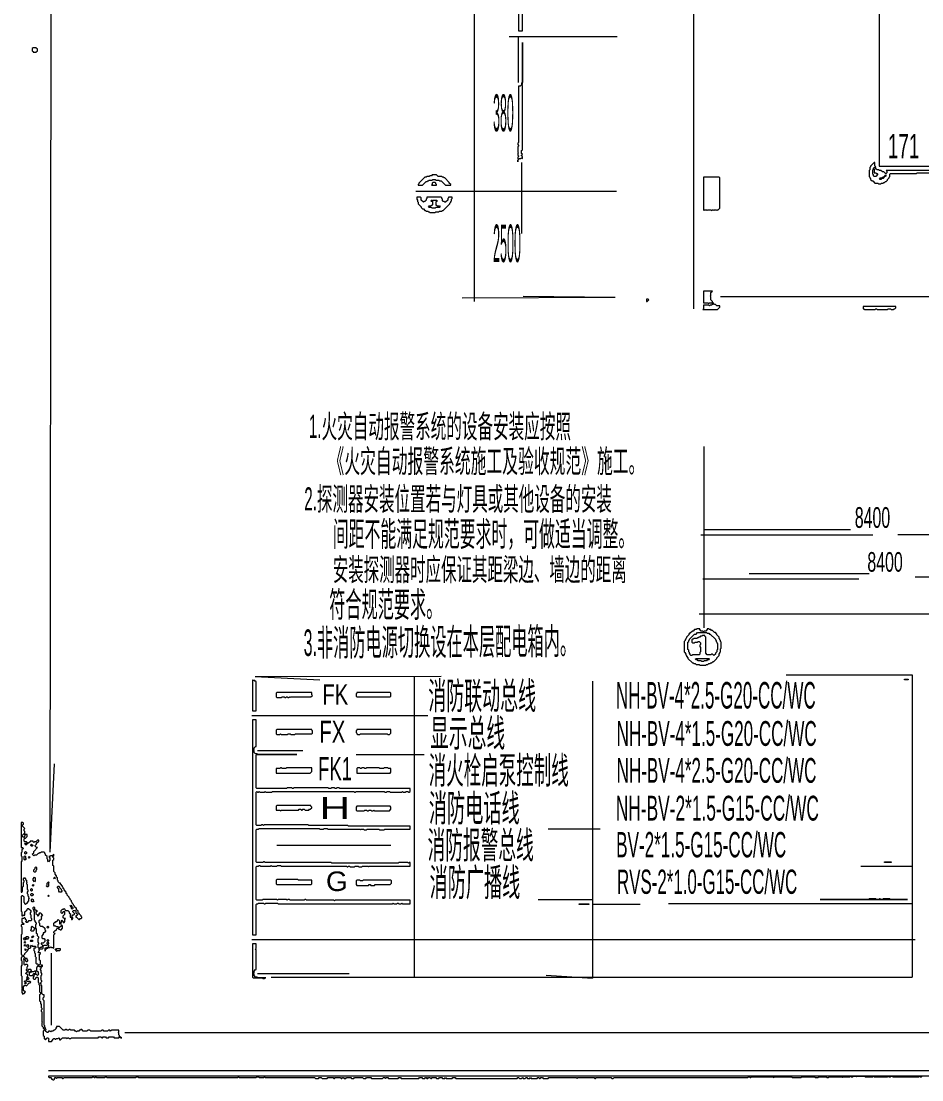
# Model space of a CAD drawing. Header units: millimetres. Extents: x 1 to 419, y 0 to 297.
# Drawn here: x 0.5 to 107.2, y 3 to 128.4 of the extents above; entities that cross this region are included whole.
import ezdxf

# ---------------------------------------------------------------- set-up
doc = ezdxf.new("R2010")
doc.units = ezdxf.units.MM
for name, color, linetype, lineweight in [('OCR_TEXT', 6, 'CONTINUOUS', 0), ('TRACE_CURVE', 6, 'CONTINUOUS', 0), ('TRACE_STRAIGHT', 5, 'CONTINUOUS', 0), ('TRACE_TEXT_SYMBOL', 6, 'CONTINUOUS', 0)]:
    doc.layers.add(name, color=color, linetype=linetype, lineweight=lineweight)
doc.styles.add('wqy-unicode', font='wqy-unicode')

msp = doc.modelspace()

# ---------------------------------------------------------------- linework, layer by layer
at = {"layer": 'TRACE_CURVE', "color": 6}
for points in [[(59.46, 144.15), (59.46, 127.25), (59.9, 127.25), (59.9, 139.59), (59.99, 139.68), (59.9, 139.77), (59.9, 144.15)], [(59.9, 125.84), (59.9, 121.12), (59.81, 121.03), (59.81, 120.85), (59.64, 120.68), (59.46, 120.68), (59.46, 114.02), (59.38, 113.93), (59.38, 113.76), (59.46, 113.67), (59.46, 113.58), (59.38, 113.5), (59.38, 112.88), (59.46, 112.8), (59.38, 112.71), (59.38, 112.53), (59.46, 112.45), (59.46, 112.36), (59.38, 112.27), (59.38, 112.1), (59.46, 112.01), (59.38, 111.92), (59.38, 111.74), (59.38, 111.92), (59.55, 112.1), (59.73, 112.1), (59.81, 112.18), (59.9, 112.1), (59.9, 112.36), (59.81, 112.45), (59.81, 112.53), (59.9, 112.62), (59.81, 112.71), (59.81, 113.06), (59.9, 113.15), (59.9, 120.76), (59.81, 120.85), (59.9, 120.94)], [(0.88, 32.14), (0.96, 32.05), (0.96, 31.88), (0.79, 31.7), (0.61, 31.88)], [(0.96, 30.91), (1.05, 31), (1.14, 31), (1.23, 30.91), (1.14, 30.83), (1.05, 30.83)], [(1.66, 30.83), (1.75, 30.91), (1.93, 30.74), (1.84, 30.65), (1.75, 30.65), (1.66, 30.74)], [(0.88, 29.42), (0.96, 29.51), (1.05, 29.42), (1.05, 29.25), (1.14, 29.16), (0.96, 28.99), (0.88, 29.07)], [(0.96, 29.95), (1.05, 30.04), (1.14, 29.95), (1.14, 29.78), (1.05, 29.69), (0.96, 29.78)], [(1.4, 29.34), (1.49, 29.42), (1.58, 29.34), (1.49, 29.25)], [(2.19, 28.11), (2.28, 28.2), (2.36, 28.11), (2.36, 27.85), (2.28, 27.76), (2.28, 27.67), (2.19, 27.59), (2.1, 27.59), (2.01, 27.67), (2.01, 27.85), (2.19, 28.02)], [(2.1, 26.97), (2.19, 26.89), (2.19, 26.54), (2.1, 26.45), (1.93, 26.62), (1.93, 26.8)], [(3.59, 26.27), (3.68, 26.36), (3.77, 26.27), (3.77, 25.92), (3.68, 25.83), (3.59, 25.83), (3.5, 25.92), (3.59, 26.01)], [(3.68, 26.36), (3.77, 26.45), (3.85, 26.36), (3.77, 26.27)], [(4.38, 26.89), (4.47, 26.97), (4.55, 26.89), (4.47, 26.8)], [(1.66, 25.57), (1.75, 25.66), (1.84, 25.57), (1.84, 25.4), (1.75, 25.31), (1.66, 25.4)], [(1.84, 26.01), (1.93, 26.1), (2.01, 26.01), (1.93, 25.92)], [(4.82, 25.83), (4.9, 25.92), (4.99, 25.92), (5.08, 25.83), (5.08, 25.75), (5.25, 25.57), (5.25, 25.48), (5.34, 25.4), (5.34, 25.31), (5.25, 25.22), (5.08, 25.22), (4.99, 25.31), (4.99, 25.57), (4.82, 25.75)], [(1.66, 24.96), (1.75, 25.05), (1.84, 25.05), (1.93, 24.96), (1.93, 24.87), (1.84, 24.78), (1.75, 24.78), (1.66, 24.87)], [(1.75, 24.35), (1.84, 24.43), (1.93, 24.35), (1.93, 24.26), (2.01, 24.17), (1.93, 24.08), (1.84, 24.08), (1.75, 24.17)], [(3.68, 24.78), (3.77, 24.87), (3.85, 24.78), (3.77, 24.7)], [(1.93, 23.38), (2.01, 23.47), (2.1, 23.38), (2.1, 23.21), (2.01, 23.12), (1.93, 23.21)], [(6.31, 23.56), (6.39, 23.65), (6.48, 23.56), (6.39, 23.47)], [(6.39, 23.47), (6.48, 23.56), (6.57, 23.47), (6.48, 23.38)], [(6.48, 23.38), (6.57, 23.47), (6.66, 23.38), (6.66, 23.29), (6.57, 23.21), (6.48, 23.29)], [(5.25, 21.81), (5.34, 21.89), (5.43, 21.81), (5.34, 21.72)], [(1.75, 21.11), (1.84, 21.19), (2.1, 20.93), (2.1, 20.84), (2.01, 20.76), (2.01, 20.67), (1.93, 20.58), (1.75, 20.58), (1.66, 20.67), (1.66, 20.76), (1.75, 20.84)], [(3.59, 21.11), (3.68, 21.19), (3.77, 21.11), (3.77, 21.02), (3.68, 20.93), (3.59, 21.02)], [(0.79, 19.7), (0.88, 19.79), (0.96, 19.79), (1.05, 19.7), (1.05, 19.62), (0.96, 19.53)], [(0.88, 19.27), (0.96, 19.35), (1.05, 19.27), (0.96, 19.18)], [(0.88, 18.92), (0.96, 19), (1.05, 18.92), (0.96, 18.83)], [(1.14, 19.97), (1.31, 19.97), (1.4, 19.88), (1.4, 19.79), (1.23, 19.62), (1.14, 19.7), (1.05, 19.7), (0.96, 19.79)], [(1.31, 19), (1.4, 18.92), (1.4, 18.74), (1.31, 18.65), (1.14, 18.83)], [(1.58, 19.44), (1.66, 19.53), (1.84, 19.53), (1.93, 19.44), (1.84, 19.35), (1.66, 19.35)], [(1.75, 19.88), (1.84, 19.97), (1.93, 19.88), (1.84, 19.79)], [(1.84, 19.97), (1.93, 20.05), (2.01, 19.97), (1.93, 19.88)], [(3.59, 19.53), (3.68, 19.62), (3.77, 19.53), (3.77, 19.44), (3.68, 19.35), (3.59, 19.44)], [(3.59, 19.18), (3.68, 19.27), (3.77, 19.18), (3.77, 19.09), (3.68, 19), (3.59, 19.09)], [(0.96, 18.39), (1.05, 18.48), (1.14, 18.39), (1.05, 18.3)], [(0.79, 17.25), (0.88, 17.34), (0.96, 17.25), (0.88, 17.16)], [(1.14, 15.06), (1.23, 15.15), (1.31, 15.06), (1.23, 14.98)], [(1.58, 15.76), (1.66, 15.85), (1.75, 15.76), (1.66, 15.68)], [(1.93, 15.5), (2.01, 15.59), (2.1, 15.59), (2.19, 15.5), (2.01, 15.33), (1.93, 15.41)], [(2.28, 15.85), (2.36, 15.94), (2.54, 15.76), (2.54, 15.59), (2.63, 15.5), (2.45, 15.33), (2.28, 15.5)], [(0.88, 14.62), (0.96, 14.71), (1.05, 14.62), (0.96, 14.54)], [(0.96, 14.45), (1.05, 14.54), (1.14, 14.45), (1.05, 14.36)]]:
    msp.add_lwpolyline(points, close=True, dxfattribs=at)
for points in [[(27.94, 45.63), (27.94, 20.14), (28.37, 20.14), (28.37, 23.73), (28.46, 23.82), (28.55, 23.82), (28.64, 23.91), (29.25, 23.91), (29.34, 23.82), (29.42, 23.82), (29.51, 23.91), (30.91, 23.91), (31, 23.82), (44.49, 23.82), (44.58, 23.91), (44.66, 23.82), (45.01, 23.82), (45.1, 23.91), (45.19, 23.91), (45.28, 23.82), (45.54, 23.82), (45.63, 23.91), (45.71, 23.82), (46.59, 23.82), (46.59, 24.26), (37.74, 24.26), (37.66, 24.17), (37.57, 24.26), (34.33, 24.26), (34.24, 24.35), (34.15, 24.35), (34.07, 24.26), (32.4, 24.26), (32.31, 24.35), (32.14, 24.35), (32.05, 24.26), (31.96, 24.35), (31, 24.35), (30.91, 24.26), (30.83, 24.35), (29.16, 24.35), (29.07, 24.26), (28.46, 24.26), (28.37, 24.35), (28.37, 28.2), (28.46, 28.29), (28.64, 28.29), (28.72, 28.37), (28.81, 28.37), (28.9, 28.29), (30.04, 28.29), (30.13, 28.37), (30.21, 28.29), (30.83, 28.29), (30.91, 28.37), (31.26, 28.37), (31.35, 28.29), (39.06, 28.29), (39.15, 28.2), (39.23, 28.2), (39.32, 28.29), (39.41, 28.29), (39.5, 28.2), (40.02, 28.2)], [(28.81, 37.04), (29.34, 37.04), (29.42, 37.13), (29.51, 37.04), (30.21, 37.04), (30.3, 37.13), (39.93, 37.13), (40.02, 37.04), (40.11, 37.04), (40.2, 37.13), (43.52, 37.13), (43.61, 37.04), (43.79, 37.04), (43.87, 37.13), (44.14, 37.13), (44.23, 37.04), (45.63, 37.04), (45.71, 37.13), (45.8, 37.04), (46.06, 37.04), (46.15, 37.13), (46.33, 37.13), (46.41, 37.04), (46.5, 37.04), (46.59, 37.13), (46.59, 37.48), (38.27, 37.48), (38.18, 37.57), (37.92, 37.57), (37.83, 37.48), (37.74, 37.48), (37.66, 37.57), (37.31, 37.57), (37.22, 37.48), (36.96, 37.48), (36.87, 37.57), (32.84, 37.57), (32.75, 37.48), (32.67, 37.48), (32.58, 37.57), (32.05, 37.57), (31.96, 37.48), (28.46, 37.48), (28.37, 37.57), (28.37, 41.42), (28.46, 41.51), (33.19, 41.51), (28.55, 41.51), (28.46, 41.6), (28.29, 41.6), (28.11, 41.77), (28.11, 41.95), (28.02, 42.04), (28.11, 42.12), (28.11, 42.3), (28.29, 42.47), (28.37, 42.47), (28.37, 45.63), (27.94, 45.63)], [(40.02, 28.2), (40.11, 28.29), (40.46, 28.29), (40.55, 28.2), (40.9, 28.2), (40.98, 28.29), (41.6, 28.29), (41.69, 28.2), (41.77, 28.29), (46.59, 28.29), (46.59, 28.72), (46.5, 28.72), (46.41, 28.64), (46.33, 28.72), (45.28, 28.72), (45.19, 28.64), (37.31, 28.64), (37.22, 28.72), (29.42, 28.72), (29.34, 28.81), (29.25, 28.81), (29.16, 28.72), (28.46, 28.72), (28.37, 28.81), (28.37, 32.58), (28.46, 32.67), (28.64, 32.67), (28.72, 32.75), (35.82, 32.75), (35.91, 32.67), (36.34, 32.67), (36.43, 32.75), (36.78, 32.75), (36.87, 32.67), (40.63, 32.67), (40.72, 32.58), (40.81, 32.67), (41.07, 32.67), (41.16, 32.58), (41.42, 32.58), (41.51, 32.67), (42.91, 32.67), (43, 32.58), (43.52, 32.58), (43.61, 32.67), (46.59, 32.67), (46.59, 33.02), (39.32, 33.02), (39.23, 33.1), (34.59, 33.1), (34.5, 33.19), (29.34, 33.19), (29.25, 33.1), (29.16, 33.19), (28.99, 33.19), (28.9, 33.1), (28.46, 33.1), (28.37, 33.19), (28.37, 37.04), (28.46, 37.13), (28.55, 37.04), (28.64, 37.04), (28.72, 37.13), (28.81, 37.04)], [(0.53, 33.45), (0.53, 30.48), (0.7, 30.48), (0.79, 30.39), (0.61, 30.21), (0.61, 29.95), (0.53, 29.86), (0.53, 29.51), (0.61, 29.42), (0.61, 28.9), (0.53, 28.81), (0.53, 25.22), (0.61, 25.22), (0.7, 25.31), (0.7, 25.83), (0.79, 25.92), (0.79, 26.36), (0.88, 26.45), (0.88, 26.54), (0.79, 26.62), (0.79, 26.8), (0.88, 26.89), (0.96, 26.89), (1.05, 26.8), (1.05, 26.71), (1.14, 26.62), (1.14, 26.45), (1.23, 26.36), (1.14, 26.27), (1.14, 26.18), (1.23, 26.1), (1.23, 25.57), (1.31, 25.48), (1.31, 25.31), (1.23, 25.22), (1.23, 25.05), (1.31, 24.96), (1.31, 24.78), (1.4, 24.7), (1.4, 24.61), (1.49, 24.52), (1.4, 24.43), (1.4, 24.17), (1.23, 24), (1.23, 23.91), (1.05, 23.73), (0.96, 23.82), (0.96, 23.91), (0.88, 24), (0.88, 24.61), (0.7, 24.78), (0.61, 24.78), (0.53, 24.7), (0.53, 22.94), (0.61, 22.86), (0.61, 22.42), (0.7, 22.42), (0.79, 22.51), (0.88, 22.42), (0.96, 22.51), (0.96, 22.86), (1.23, 23.12), (1.23, 23.21), (1.31, 23.29)], [(0.96, 31.18), (0.88, 31.26), (0.88, 31.53), (0.96, 31.61), (1.05, 31.61), (1.23, 31.79), (1.23, 32.05), (0.96, 32.05), (0.88, 32.14), (0.96, 32.23), (0.96, 32.4), (0.88, 32.49), (0.88, 32.67), (0.96, 32.75), (0.7, 33.02), (0.7, 33.19), (0.79, 33.28), (0.79, 33.37), (0.7, 33.45), (0.53, 33.45)], [(4.82, 26.62), (4.82, 26.89), (4.73, 26.97), (4.73, 27.15), (4.55, 27.32), (4.55, 27.5), (4.38, 27.67), (4.38, 28.29), (4.29, 28.37), (4.29, 28.99), (4.38, 29.07), (4.38, 29.25), (4.29, 29.34), (4.29, 29.42), (4.38, 29.51), (4.38, 29.69), (4.2, 29.51), (4.03, 29.51), (3.94, 29.42), (3.85, 29.51), (3.85, 29.34), (3.94, 29.25), (3.94, 28.99), (3.77, 28.81), (3.68, 28.9), (3.68, 29.07), (3.59, 29.16), (3.59, 29.42), (3.42, 29.6), (3.42, 29.69), (3.33, 29.78), (3.33, 29.86), (3.24, 29.95), (2.89, 29.95), (2.8, 29.86), (2.71, 29.86), (2.63, 29.78), (2.54, 29.78), (2.36, 29.6), (2.1, 29.6), (2.01, 29.51), (1.84, 29.69), (2.01, 29.86), (2.01, 30.04), (2.45, 30.48), (2.36, 30.48), (2.19, 30.65), (2.19, 30.74), (2.36, 30.91), (2.36, 31), (2.63, 31.26), (2.63, 31.35), (2.45, 31.35), (2.28, 31.18), (2.1, 31.18), (2.01, 31.09), (1.93, 31.18), (1.93, 31.26), (1.58, 31.26), (1.58, 31.18), (1.4, 31), (1.31, 31), (1.14, 31.18), (0.96, 31.18)], [(6.66, 22.16), (6.57, 22.24), (6.57, 22.42), (6.66, 22.51), (6.74, 22.51), (6.83, 22.59), (6.83, 22.68), (6.66, 22.86), (6.66, 22.94), (6.74, 23.03), (6.92, 23.03), (7.01, 22.94), (7.01, 22.77), (7.18, 22.59), (7.18, 22.51), (7.09, 22.42), (7.01, 22.42), (7.01, 22.24), (7.09, 22.24), (7.36, 21.98), (7.44, 21.98), (7.53, 22.07), (7.62, 22.07), (7.71, 22.16), (7.71, 22.24), (7.62, 22.33), (7.62, 22.42), (7.44, 22.59), (7.44, 22.68), (7.36, 22.68), (7.27, 22.77), (7.27, 22.94), (7.09, 23.12), (7.09, 23.29), (7.01, 23.38), (6.92, 23.38), (6.83, 23.47), (6.83, 23.56), (6.74, 23.65), (6.74, 23.73), (6.57, 23.91), (6.57, 24), (6.48, 24.08), (6.48, 24.17), (6.31, 24.35), (6.31, 24.43), (6.22, 24.52), (6.22, 24.61), (5.96, 24.87), (5.96, 24.96), (5.87, 25.05), (5.87, 25.22), (5.6, 25.48), (5.6, 25.57), (5.52, 25.66), (5.52, 25.75), (5.43, 25.83), (5.43, 25.92), (5.17, 26.18), (5.17, 26.27), (5.08, 26.27), (4.9, 26.45), (4.9, 26.54), (4.82, 26.62)], [(1.31, 23.29), (1.4, 23.29), (1.66, 23.03), (1.66, 22.86), (1.58, 22.77), (1.58, 22.59), (1.66, 22.51), (1.66, 22.16), (1.75, 22.07), (1.75, 21.89), (1.66, 21.81), (1.4, 21.81), (1.23, 21.63), (1.14, 21.63), (1.05, 21.72), (1.14, 21.81), (1.14, 21.89), (1.05, 21.98), (1.05, 22.07), (0.96, 22.16), (0.88, 22.16), (0.79, 22.07), (0.61, 22.07), (0.61, 21.63), (0.7, 21.63), (0.88, 21.46), (0.79, 21.37), (0.61, 21.37), (0.53, 21.28), (0.53, 21.19), (0.61, 21.11), (0.61, 20.23), (0.53, 20.14), (0.53, 17.87), (0.61, 17.78), (0.61, 17.51), (0.53, 17.43), (0.53, 17.16), (0.61, 17.08), (0.61, 16.55), (0.53, 16.46), (0.53, 15.33), (0.61, 15.24), (0.61, 13.84), (0.7, 13.75), (0.61, 13.66), (0.61, 13.31), (0.7, 13.22), (0.7, 13.14), (0.79, 13.22), (0.88, 13.22), (1.05, 13.4), (0.96, 13.49), (0.88, 13.49), (0.79, 13.57), (0.79, 14.01), (0.96, 14.19), (1.05, 14.19), (1.14, 14.1), (1.49, 14.45), (1.58, 14.45), (1.66, 14.54), (1.58, 14.62), (1.23, 14.62)], [(2.01, 23.03), (2.1, 23.12), (2.28, 23.12), (2.45, 22.94), (2.36, 22.86), (2.28, 22.86), (2.28, 22.68), (2.45, 22.51), (2.45, 22.42), (2.54, 22.42), (2.71, 22.59), (2.63, 22.68), (2.71, 22.77), (2.8, 22.77), (2.89, 22.68), (2.89, 22.59), (2.98, 22.59), (3.07, 22.51), (2.89, 22.33), (2.89, 22.24), (2.98, 22.16), (2.89, 22.07), (2.89, 21.98), (2.8, 21.89), (2.71, 21.89), (2.63, 21.81), (2.63, 21.63), (2.71, 21.54), (2.71, 21.28), (2.8, 21.19), (3.07, 21.19), (3.33, 20.93), (3.33, 20.76), (3.42, 20.67), (3.42, 20.58), (3.24, 20.4), (3.15, 20.4), (3.15, 20.23), (2.98, 20.05), (2.98, 19.79), (3.07, 19.7), (3.24, 19.7), (3.33, 19.62), (3.33, 19.35), (3.15, 19.18), (2.89, 19.18), (2.89, 19.09), (3.07, 18.92), (3.07, 18.83), (2.89, 18.65), (2.8, 18.65), (2.71, 18.57), (2.63, 18.57), (2.54, 18.65), (2.54, 19), (2.63, 19.09), (2.63, 19.18), (2.54, 19.27), (2.54, 19.7), (2.63, 19.79), (2.63, 19.88), (2.45, 20.05), (2.45, 20.23), (2.36, 20.32)], [(2.36, 20.32), (2.36, 20.84), (2.28, 20.93), (2.28, 21.37), (2.36, 21.46), (2.36, 21.54), (2.19, 21.72), (2.19, 21.81), (2.1, 21.89), (2.1, 22.86), (2.01, 22.94), (2.01, 23.03)], [(4.9, 20.93), (4.99, 20.84), (5.08, 20.84), (5.17, 20.76), (5.25, 20.76), (5.43, 20.93), (5.43, 21.19), (5.34, 21.28), (5.25, 21.28), (5.25, 21.19), (5.08, 21.02), (4.99, 21.02), (4.9, 21.11), (4.73, 21.11), (4.64, 21.19), (4.47, 21.19), (4.38, 21.28), (4.38, 21.54), (4.47, 21.63), (4.55, 21.63), (4.64, 21.72), (4.73, 21.72), (4.82, 21.81), (4.82, 21.89), (4.9, 21.98), (5.08, 21.81), (5.08, 21.46), (5.17, 21.46), (5.25, 21.54), (5.25, 21.63), (5.43, 21.81), (5.52, 21.72), (5.52, 21.63), (5.6, 21.63), (5.69, 21.72), (5.69, 21.98), (5.78, 22.07), (5.6, 22.07), (5.52, 22.16), (5.52, 22.42), (5.69, 22.59), (5.69, 22.86), (5.52, 22.86), (5.34, 22.68), (5.25, 22.77), (5.25, 23.03), (5.43, 23.21), (5.52, 23.21), (5.6, 23.29), (5.69, 23.21), (5.69, 23.12), (5.78, 23.03), (6.04, 23.03), (6.22, 22.86), (6.22, 22.77), (6.39, 22.59), (6.31, 22.51), (6.31, 22.24), (6.39, 22.24), (6.48, 22.16), (6.48, 21.98), (6.57, 21.98), (6.66, 22.07), (6.66, 22.16)], [(2.89, 15.15), (2.89, 15.33), (2.98, 15.41), (2.98, 15.59), (2.89, 15.68), (2.89, 15.94), (2.8, 16.03), (2.8, 16.11), (2.89, 16.2), (2.89, 16.29), (3.07, 16.46), (3.07, 16.55), (2.89, 16.55), (2.89, 16.46), (2.8, 16.38), (2.71, 16.38), (2.63, 16.46), (2.63, 16.55), (2.8, 16.73), (2.8, 17.08), (2.71, 17.16), (2.71, 17.69), (2.63, 17.78), (2.8, 17.95), (2.8, 18.04), (2.63, 18.04), (2.54, 18.13), (2.71, 18.3), (2.63, 18.39), (2.71, 18.48), (3.07, 18.48), (3.15, 18.57), (3.15, 18.83), (3.24, 18.92), (3.59, 18.92), (3.68, 19), (3.77, 18.92), (3.77, 18.74), (3.68, 18.65), (3.59, 18.65), (3.5, 18.57), (3.33, 18.57), (3.33, 18.22), (3.42, 18.3), (3.42, 18.39), (3.59, 18.57), (3.68, 18.57), (3.77, 18.65), (3.94, 18.65), (4.03, 18.74), (4.12, 18.65), (4.29, 18.65), (4.38, 18.57), (4.38, 20.14), (4.55, 20.32), (4.47, 20.32), (4.38, 20.4), (4.38, 20.49), (4.55, 20.67), (4.64, 20.67), (4.73, 20.76), (4.73, 20.84), (4.82, 20.93), (4.9, 20.93)], [(1.66, 18.83), (1.75, 18.92), (1.84, 18.83), (2.19, 18.83), (2.28, 18.74), (2.28, 18.65), (2.19, 18.57), (2.01, 18.57), (2.01, 18.3), (2.1, 18.22), (2.1, 18.04), (2.19, 17.95), (2.19, 17.6), (2.36, 17.43), (2.28, 17.34), (2.28, 16.81), (2.36, 16.73), (2.45, 16.73), (2.54, 16.64), (2.54, 16.55), (2.45, 16.46), (2.45, 16.38), (2.36, 16.29), (2.36, 15.94), (2.28, 15.85), (2.1, 15.85), (2.01, 15.76), (1.75, 15.76), (1.66, 15.85), (1.75, 15.94), (1.66, 16.03), (1.4, 16.03), (1.23, 15.85), (1.14, 15.94), (1.14, 16.03), (1.23, 16.11), (1.23, 16.38), (1.31, 16.46), (1.31, 16.55), (1.23, 16.64), (1.05, 16.64), (0.96, 16.55), (0.88, 16.64), (0.88, 17.16), (0.96, 17.25), (1.05, 17.16), (1.05, 17.08), (1.14, 16.99), (1.23, 16.99), (1.31, 17.08), (1.31, 17.16), (1.23, 17.25), (1.23, 17.34), (1.05, 17.34), (0.96, 17.43), (0.96, 17.51), (0.88, 17.51), (0.79, 17.6), (0.79, 17.69), (0.96, 17.87), (0.96, 17.95), (1.31, 18.3), (1.31, 18.39), (1.49, 18.57)], [(1.49, 18.57), (1.58, 18.57), (1.66, 18.65), (1.66, 18.83)], [(1.23, 14.62), (1.14, 14.71), (1.14, 14.8), (1.23, 14.89), (1.4, 14.89), (1.49, 14.98), (1.4, 15.06), (1.31, 15.06), (1.23, 15.15), (1.31, 15.24), (1.31, 15.41), (1.23, 15.5), (1.14, 15.5), (1.05, 15.59), (1.23, 15.76), (1.49, 15.76), (1.58, 15.68), (1.49, 15.59), (1.49, 15.41), (1.58, 15.33), (1.84, 15.33), (1.93, 15.41), (2.01, 15.33), (2.01, 15.24), (1.93, 15.15), (1.93, 14.98), (2.01, 14.89), (2.19, 14.89), (2.28, 14.98), (2.28, 15.06), (2.36, 15.15), (2.45, 15.15), (2.54, 15.06), (2.54, 14.54), (2.63, 14.45), (2.63, 14.27), (2.71, 14.19), (2.71, 13.4), (2.8, 13.31), (2.8, 13.14), (2.71, 13.05), (2.71, 12.35), (2.8, 12.26), (2.8, 12), (2.89, 11.91), (2.89, 11.56), (2.98, 11.47), (2.98, 11.3), (2.89, 11.21), (2.89, 11.12), (2.98, 11.03), (2.98, 9.9), (3.07, 9.81), (2.98, 9.72), (2.98, 9.37), (3.15, 9.2), (3.15, 9.11), (3.24, 9.02), (3.24, 8.85), (3.15, 8.76), (3.15, 8.23), (3.24, 8.14), (3.24, 7.88), (3.42, 7.71)], [(8.76, 8.76), (8.67, 8.85), (8.41, 8.85), (8.32, 8.76), (7.88, 8.76), (7.71, 8.93), (7.62, 8.93), (7.53, 8.85), (7.44, 8.85), (7.36, 8.76), (7.18, 8.76), (7.09, 8.67), (7.01, 8.76), (6.92, 8.76), (6.83, 8.85), (6.39, 8.85), (6.31, 8.93), (6.22, 8.93), (6.13, 8.85), (5.96, 8.85), (5.87, 8.93), (5.78, 8.93), (5.69, 8.85), (5.52, 8.85), (5.08, 9.28), (4.73, 9.28), (4.73, 9.2), (4.64, 9.11), (4.64, 9.02), (4.47, 8.85), (4.38, 8.85), (4.29, 8.76), (4.12, 8.76), (4.03, 8.67), (3.94, 8.76), (3.77, 8.76), (3.77, 8.67), (3.68, 8.58), (3.59, 8.58), (3.42, 8.76), (3.42, 8.85), (3.5, 8.93), (3.42, 9.02), (3.42, 9.11), (3.33, 9.2), (3.33, 9.37), (3.24, 9.46), (3.24, 12.35), (3.15, 12.44), (3.15, 12.7), (3.24, 12.79), (3.24, 13.05), (3.15, 13.05), (2.98, 13.22), (2.98, 14.1), (2.89, 14.19), (2.89, 14.36), (2.8, 14.45), (2.98, 14.62), (2.98, 14.71), (2.89, 14.8), (2.89, 14.98), (2.8, 15.06), (2.89, 15.15)], [(3.42, 7.71), (3.5, 7.79), (3.5, 7.88), (3.59, 7.97), (3.68, 7.97), (3.85, 7.79), (3.77, 7.71), (3.77, 7.53), (4.12, 7.53), (4.29, 7.71), (4.29, 7.79), (4.38, 7.88), (4.47, 7.88), (4.55, 7.79), (4.64, 7.79), (4.73, 7.88), (4.9, 7.88), (4.99, 7.97), (5.08, 7.88), (5.08, 7.71), (5.17, 7.71), (5.43, 7.97), (5.87, 7.97), (5.96, 7.88), (6.04, 7.97), (6.13, 7.97), (6.22, 7.88), (6.39, 7.88), (6.48, 7.97), (9.63, 7.97), (9.72, 8.06), (9.98, 8.06), (10.07, 7.97), (10.16, 7.97), (10.25, 8.06), (10.51, 8.06), (10.6, 7.97), (10.86, 7.97), (10.95, 8.06), (11.47, 8.06), (11.56, 7.97), (12.09, 7.97), (12.17, 8.06), (12.26, 8.06), (12.35, 7.97), (12.44, 7.97), (12.35, 7.97), (12.17, 8.14), (12.17, 8.23), (12.09, 8.32), (12.09, 8.49), (12, 8.58), (12.09, 8.67), (12.09, 8.85), (11.21, 8.85), (11.12, 8.76), (11.03, 8.85), (10.86, 8.85), (10.77, 8.76), (10.33, 8.76), (10.25, 8.85), (10.07, 8.85), (9.98, 8.76), (8.76, 8.76)], [(3.77, 3.42), (3.77, 3.33), (3.85, 3.24), (4.03, 3.24), (4.12, 3.15), (4.12, 3.07), (4.2, 3.07), (4.29, 2.98), (4.38, 2.98), (4.47, 3.07), (4.47, 3.15), (4.55, 3.24), (4.64, 3.24), (4.73, 3.15), (4.82, 3.24), (5.34, 3.24), (5.43, 3.15), (5.52, 3.15), (5.6, 3.24), (8.93, 3.24), (9.02, 3.33), (9.11, 3.33), (9.2, 3.24), (9.28, 3.24), (9.37, 3.33), (9.46, 3.24), (10.42, 3.24), (10.51, 3.33), (10.6, 3.33), (10.68, 3.24), (14.1, 3.24), (14.19, 3.33), (14.36, 3.33), (14.45, 3.24), (26.18, 3.24), (26.27, 3.33), (26.36, 3.24), (28.37, 3.24), (28.46, 3.33), (28.64, 3.33), (28.72, 3.24), (29.25, 3.24), (29.34, 3.33), (29.42, 3.24), (35.29, 3.24), (35.38, 3.15), (35.73, 3.15), (35.82, 3.24), (36.08, 3.24), (36.17, 3.15), (36.78, 3.15), (36.87, 3.24), (37.48, 3.24), (37.57, 3.15), (37.66, 3.15), (37.74, 3.24), (38.36, 3.24), (38.45, 3.15), (38.53, 3.15), (38.62, 3.24), (38.71, 3.24), (38.8, 3.15), (38.97, 3.15), (39.06, 3.24)], [(127.68, 3.24), (127.77, 3.24), (127.86, 3.33), (128.12, 3.33), (128.21, 3.24), (128.47, 3.24), (128.56, 3.33), (129.79, 3.33), (129.87, 3.42), (129.96, 3.42), (3.77, 3.42)], [(39.06, 3.24), (39.58, 3.24), (39.67, 3.15), (39.93, 3.15), (40.02, 3.24), (40.98, 3.24), (41.07, 3.15), (41.34, 3.15), (41.42, 3.24), (41.95, 3.24), (42.04, 3.15), (43.35, 3.15), (43.44, 3.24), (43.61, 3.24), (43.7, 3.15), (43.79, 3.24), (43.96, 3.24), (44.05, 3.15), (45.19, 3.15), (45.28, 3.24), (45.45, 3.24), (45.54, 3.15), (47.64, 3.15), (47.73, 3.24), (47.99, 3.24), (48.08, 3.15), (48.34, 3.15), (48.43, 3.24), (48.52, 3.24), (48.6, 3.15), (48.69, 3.15), (48.78, 3.24), (48.95, 3.24), (49.04, 3.15), (49.13, 3.15), (49.22, 3.24), (49.65, 3.24), (49.74, 3.15), (50, 3.15), (50.09, 3.24), (50.36, 3.24), (50.44, 3.15), (50.71, 3.15), (50.79, 3.24), (50.88, 3.15), (51.58, 3.15), (51.67, 3.24), (51.93, 3.24), (52.02, 3.15), (59.29, 3.15), (59.38, 3.24), (59.46, 3.24), (59.55, 3.15), (59.81, 3.15), (59.9, 3.24), (59.99, 3.15), (60.25, 3.15), (60.34, 3.24), (60.43, 3.24), (60.51, 3.15), (60.78, 3.15), (60.86, 3.24), (60.95, 3.15), (61.65, 3.15)], [(61.65, 3.15), (61.74, 3.24), (61.83, 3.24), (61.92, 3.15), (62, 3.15), (62.09, 3.24), (62.27, 3.24), (62.35, 3.15), (62.97, 3.15), (63.05, 3.24), (66.29, 3.24), (66.38, 3.15), (66.47, 3.24), (68.4, 3.24), (68.48, 3.15), (68.57, 3.15), (68.66, 3.24), (70.41, 3.24), (70.5, 3.15), (70.67, 3.15), (70.76, 3.24), (86.61, 3.24), (86.7, 3.33), (86.79, 3.33), (86.87, 3.24), (86.96, 3.24), (87.05, 3.33), (89.59, 3.33), (89.68, 3.24), (89.76, 3.33), (91.78, 3.33), (91.87, 3.24), (92.92, 3.24), (93, 3.33), (94.49, 3.33), (94.58, 3.24), (94.93, 3.24), (95.02, 3.33), (95.89, 3.33), (95.98, 3.24), (96.16, 3.24), (96.24, 3.33), (97.73, 3.33), (97.82, 3.24), (97.91, 3.33), (98.7, 3.33), (98.78, 3.42), (98.87, 3.33), (99.05, 3.33), (99.13, 3.42), (99.4, 3.42), (99.48, 3.33), (99.57, 3.42), (100.45, 3.42), (100.54, 3.33), (101.41, 3.33), (101.5, 3.42), (101.59, 3.33), (103.16, 3.33), (103.25, 3.42), (103.34, 3.33), (103.51, 3.33), (103.6, 3.42), (103.69, 3.42)], [(103.69, 3.42), (103.78, 3.33), (106.84, 3.33), (106.93, 3.42), (107.02, 3.33), (107.19, 3.33), (107.28, 3.42)]]:
    msp.add_lwpolyline(points, dxfattribs=at)
at = {"layer": 'TRACE_STRAIGHT', "color": 5}
for p, q in [((3.96, 29.96), (4.25, 265.39)), ((54.18, 223.14), (54.18, 95.19)), ((80.17, 186.02), (80.17, 94.32)), ((102.17, 129.65), (102.17, 111.2)), ((58.32, 126.57), (71.13, 126.57)), ((59.4, 126.57), (59.4, 121.1)), ((59.81, 111.66), (59.81, 103.25)), ((102.17, 111.2), (159.55, 111.2)), ((47.29, 108.24), (71.07, 108.24)), ((52.77, 95.61), (70.89, 95.7)), ((59.99, 95.79), (70.89, 95.7)), ((83.36, 95.78), (150.45, 95.78)), ((81.38, 78.01), (81.38, 56.53)), ((81.38, 68.15), (98.79, 68.15)), ((81.05, 67.53), (101.42, 67.53)), ((104.39, 67.56), (130.93, 67.56)), ((86.75, 62.95), (100.98, 62.95)), ((81.26, 62.34), (99.75, 62.34)), ((106.43, 62.55), (208.37, 62.55)), ((80.83, 58.16), (322.62, 58.16)), ((28.25, 50.75), (50.3, 50.8)), ((28.25, 50.75), (35.91, 50.36)), ((47.08, 50.8), (47.08, 15.15)), ((68.22, 50.22), (68.22, 15.03)), ((91.16, 50.97), (106.09, 50.97)), ((106.09, 50.97), (106.09, 15.15)), ((27.85, 46.12), (48.69, 46.12)), ((28.52, 42), (33.88, 42)), ((40.21, 41.5), (48.25, 41.5)), ((3.96, 29.96), (4.48, 40.41)), ((62.97, 32.71), (69.1, 32.71)), ((30.81, 30.79), (44.31, 30.79)), ((100, 28.3), (106.09, 28.3)), ((61.79, 24.32), (68.22, 24.32)), ((77.23, 23.86), (106.09, 23.86)), ((68.22, 23.79), (73.84, 23.79)), ((27.85, 19.62), (106.44, 19.62)), ((4.07, 17.99), (4.07, 9.45)), ((28.52, 15.56), (39.4, 15.56)), ((30.16, 15.15), (106.09, 15.15)), ((62.71, 15.37), (68.22, 15.03)), ((12.79, 8.6), (400.04, 8.6)), ((3.77, 4.09), (412.35, 4.09))]:
    msp.add_line(p, q, dxfattribs=at)
at = {"layer": 'TRACE_TEXT_SYMBOL', "color": 6}
for points in [[(1.93, 125.23), (1.84, 125.14), (1.84, 124.88), (1.93, 124.79), (1.93, 124.71), (2.28, 124.71), (2.45, 124.88), (2.45, 125.06), (2.28, 125.23)], [(101.41, 110.78), (101.5, 110.87), (101.59, 110.78), (101.59, 110.43), (101.76, 110.43), (101.85, 110.34), (101.94, 110.34), (102.02, 110.26), (101.76, 109.99), (101.59, 109.99), (101.5, 110.08), (101.5, 110.17), (101.41, 110.26)], [(101.5, 110.96), (101.59, 111.04), (101.67, 111.04), (101.76, 110.96), (101.59, 110.78), (101.5, 110.87)], [(49.22, 110.17), (49.13, 110.08), (48.95, 110.08), (48.87, 109.99), (48.6, 109.99), (48.52, 109.91), (48.34, 109.91), (47.64, 109.21), (47.64, 109.12), (47.55, 109.03), (47.55, 108.94), (48.08, 108.94), (48.52, 109.38), (48.6, 109.38), (48.69, 109.47), (48.78, 109.47), (48.87, 109.56), (49.22, 109.56), (49.3, 109.64), (49.57, 109.64), (49.65, 109.56), (50, 109.56), (50.09, 109.47), (50.27, 109.47), (50.79, 108.94), (51.41, 108.94), (51.41, 109.03), (51.23, 109.21), (51.23, 109.29), (50.71, 109.82), (50.62, 109.82), (50.53, 109.91), (50.44, 109.91), (50.36, 109.99), (49.92, 109.99), (49.74, 110.17)], [(49.3, 109.29), (49.22, 109.21), (49.22, 109.03), (49.13, 108.94), (49.74, 108.94), (49.74, 109.03), (49.65, 109.12), (49.65, 109.21), (49.57, 109.29)], [(81.36, 109.91), (81.36, 106.05), (81.44, 105.96), (81.53, 106.05), (81.71, 106.05), (81.79, 105.96), (81.88, 106.05), (82.23, 106.05), (82.32, 105.96), (82.41, 106.05), (82.5, 106.05), (82.58, 105.96), (82.67, 106.05), (82.85, 106.05), (82.93, 105.96), (83.02, 106.05), (83.11, 106.05), (83.28, 106.23), (83.28, 109.82), (83.2, 109.91)], [(102.2, 109.73), (102.29, 109.82), (102.37, 109.82), (102.46, 109.73), (102.37, 109.64), (102.29, 109.64)], [(102.46, 109.82), (102.55, 109.91), (102.64, 109.91), (102.72, 109.82), (102.64, 109.73), (102.55, 109.73)], [(102.64, 109.91), (102.72, 109.99), (102.81, 109.91), (102.72, 109.82)], [(102.81, 110.08), (102.9, 110.17), (102.99, 110.08), (102.9, 109.99)], [(47.38, 107.54), (47.38, 107.28), (47.47, 107.19), (47.47, 107.02), (47.55, 106.93), (47.55, 106.75), (47.9, 106.4), (47.9, 106.32), (48.08, 106.14), (48.17, 106.14), (48.34, 105.96), (48.43, 105.96), (48.52, 105.88), (48.69, 105.88), (48.78, 105.79), (48.87, 105.79), (48.95, 105.7), (49.57, 105.7), (49.65, 105.79), (50, 105.79), (50.09, 105.88), (50.36, 105.88), (50.44, 105.96), (50.53, 105.96), (51.32, 106.75), (51.32, 106.84), (51.41, 106.93), (51.41, 107.02), (51.49, 107.1), (51.49, 107.28), (51.58, 107.37), (51.58, 107.54), (51.14, 107.54), (51.14, 107.45), (51.06, 107.37), (51.06, 107.19), (50.79, 106.93), (50.71, 106.93), (50.62, 107.02), (50.53, 107.02), (50.44, 107.1), (50.44, 107.28), (50.36, 107.37), (50.36, 107.45), (50.27, 107.54), (48.6, 107.54), (48.6, 107.37), (48.52, 107.28), (48.52, 107.19), (48.34, 107.02), (48.25, 107.02), (48.17, 106.93), (47.9, 107.19), (47.9, 107.45), (47.82, 107.54)], [(49.3, 107.1), (49.39, 107.19), (49.74, 107.19), (49.83, 107.1), (49.65, 106.93), (49.65, 106.58), (49.74, 106.58), (49.83, 106.49), (50.09, 106.49), (50.18, 106.4), (50.09, 106.32), (49.65, 106.32), (49.57, 106.23), (49.22, 106.23), (49.13, 106.32), (48.87, 106.32), (48.78, 106.4), (48.87, 106.49), (49.04, 106.49), (49.13, 106.58), (49.22, 106.58), (49.3, 106.67)], [(49.04, 107.1), (49.13, 107.19), (49.22, 107.19), (49.3, 107.1), (49.22, 107.02), (49.13, 107.02)], [(74.61, 95.46), (74.61, 95.19), (74.7, 95.19), (74.88, 95.37), (74.79, 95.46)], [(81.36, 96.42), (81.36, 95.02), (81.88, 95.02), (81.97, 94.93), (82.06, 95.02), (82.32, 95.02), (82.41, 94.93), (82.41, 94.84), (82.32, 94.76), (82.14, 94.76), (82.06, 94.67), (81.97, 94.76), (81.36, 94.76), (81.36, 94.32), (81.27, 94.23), (83.02, 94.23), (83.28, 94.49), (83.28, 94.67), (82.93, 94.67), (82.76, 94.84), (82.67, 94.84), (82.41, 95.11), (82.41, 95.19), (82.23, 95.37), (82.23, 95.72), (82.14, 95.81), (82.23, 95.89), (82.23, 96.24), (82.41, 96.42)], [(100.27, 94.58), (100.27, 94.32), (100.36, 94.32), (100.45, 94.23), (101.67, 94.23), (101.76, 94.32), (101.85, 94.32), (101.94, 94.23), (103.16, 94.23), (103.25, 94.32), (103.51, 94.32), (103.6, 94.23), (103.86, 94.23), (103.95, 94.32), (104.04, 94.32), (104.13, 94.41), (104.13, 94.58)], [(80.39, 52.81), (80.48, 52.89), (81.97, 52.89), (82.06, 52.81), (81.97, 52.72), (81.79, 52.72), (81.71, 52.63), (81.44, 52.63), (81.36, 52.54), (81.18, 52.54), (81.09, 52.63), (80.74, 52.63), (80.66, 52.72), (80.48, 52.72)], [(27.94, 50.36), (27.94, 46.68), (28.37, 46.68), (28.37, 50.18), (28.29, 50.18), (28.2, 50.27), (28.02, 50.27)], [(105.18, 50.44), (105.61, 50.44), (105.61, 50.36), (105.18, 50.36)], [(30.83, 48.87), (30.74, 48.78), (30.74, 48.34), (30.83, 48.25), (31.35, 48.25), (31.44, 48.34), (31.7, 48.34), (31.79, 48.25), (31.88, 48.25), (31.96, 48.34), (32.05, 48.34), (32.14, 48.25), (32.23, 48.25), (32.31, 48.34), (32.4, 48.25), (32.49, 48.34), (34.85, 48.34), (35.03, 48.52), (34.94, 48.6), (34.94, 48.87)], [(40.28, 48.87), (40.28, 48.78), (40.2, 48.69), (40.2, 48.43), (40.28, 48.34), (44.23, 48.34), (44.31, 48.43), (44.31, 48.78), (44.23, 48.87)], [(30.83, 44.49), (30.74, 44.4), (30.74, 43.96), (30.83, 43.87), (31.18, 43.87), (31.26, 43.96), (31.35, 43.87), (32.05, 43.87), (32.14, 43.96), (32.4, 43.96), (32.49, 43.87), (32.93, 43.87), (33.02, 43.96), (34.94, 43.96), (35.03, 44.05), (35.03, 44.31), (34.94, 44.4), (34.94, 44.49)], [(40.28, 44.49), (40.28, 44.4), (40.2, 44.31), (40.2, 44.14), (40.28, 44.05), (40.28, 43.96), (40.37, 43.87), (40.63, 43.87), (40.72, 43.96), (43.87, 43.96), (43.96, 43.87), (44.14, 43.87), (44.31, 44.05), (44.31, 44.49)], [(31.26, 39.93), (31.18, 39.85), (30.74, 39.85), (30.74, 39.32), (34.77, 39.32), (34.94, 39.5), (34.94, 39.93), (31.96, 39.93), (31.88, 39.85), (31.44, 39.85), (31.35, 39.93)], [(40.37, 39.93), (40.28, 39.85), (40.28, 39.32), (44.23, 39.32), (44.31, 39.41), (44.31, 39.85), (44.05, 39.85), (43.96, 39.93), (43.52, 39.93), (43.44, 39.85), (43, 39.85), (42.91, 39.93), (41.42, 39.93), (41.34, 39.85), (41.25, 39.85), (41.16, 39.93), (40.9, 39.93), (40.81, 39.85), (40.72, 39.85), (40.63, 39.93)], [(30.83, 35.47), (30.74, 35.38), (30.74, 34.94), (31.18, 34.94), (31.26, 34.85), (31.35, 34.94), (33.37, 34.94), (33.45, 35.03), (33.63, 35.03), (33.72, 34.94), (33.8, 34.94), (33.89, 35.03), (34.07, 35.03), (34.15, 34.94), (34.59, 34.94), (34.68, 35.03), (34.77, 35.03), (34.94, 35.2), (34.94, 35.29), (34.85, 35.38), (34.85, 35.47)], [(40.28, 35.38), (40.2, 35.29), (40.2, 34.94), (40.28, 34.85), (41.16, 34.85), (41.25, 34.94), (41.42, 34.94), (41.51, 34.85), (41.69, 34.85), (41.77, 34.94), (41.95, 34.94), (42.04, 34.85), (42.21, 34.85), (42.3, 34.94), (42.39, 34.85), (44.14, 34.85), (44.31, 35.03), (44.31, 35.29), (44.23, 35.38)], [(102.81, 28.81), (103.6, 28.81), (103.6, 28.72), (102.81, 28.72)], [(30.83, 26.71), (30.74, 26.62), (30.74, 26.18), (30.83, 26.1), (34.85, 26.1), (34.94, 26.18), (34.94, 26.62), (33.37, 26.62), (33.28, 26.71)], [(40.28, 26.62), (40.2, 26.54), (40.2, 26.1), (40.28, 26.01), (41.69, 26.01), (41.77, 26.1), (41.86, 26.1), (41.95, 26.01), (42.39, 26.01), (42.47, 26.1), (44.23, 26.1), (44.4, 26.27), (44.4, 26.54), (44.31, 26.62), (41.07, 26.62), (40.98, 26.54), (40.72, 26.54), (40.63, 26.62)], [(100.97, 24.43), (100.89, 24.35), (95.19, 24.35), (105.53, 24.35), (103.51, 24.35), (103.43, 24.43), (102.64, 24.43), (102.55, 24.35), (102.37, 24.35), (102.29, 24.43), (102.2, 24.43), (102.11, 24.35), (101.85, 24.35), (101.76, 24.43)], [(66.64, 23.82), (67.78, 23.82), (67.78, 23.73), (66.64, 23.73)], [(27.94, 19.09), (27.94, 15.15), (28.02, 15.06), (29.07, 15.06), (29.16, 14.98), (29.34, 14.98), (29.42, 15.06), (29.51, 15.06), (28.55, 15.06), (28.46, 15.15), (28.29, 15.15), (28.11, 15.33), (28.11, 15.5), (28.02, 15.59), (28.11, 15.68), (28.11, 15.85), (28.29, 16.03), (28.37, 16.03), (28.37, 18.39), (28.29, 18.48), (28.37, 18.57), (28.37, 19.09)], [(4.55, 18.48), (4.64, 18.39), (4.64, 18.3), (4.73, 18.22), (4.82, 18.3), (5.08, 18.3), (5.17, 18.39), (5.17, 18.48), (4.73, 18.48), (4.64, 18.39)]]:
    msp.add_lwpolyline(points, close=True, dxfattribs=at)
for points in [[(115.51, 110.69), (102.99, 110.69), (103.07, 110.61), (103.07, 110.43), (102.99, 110.34), (102.9, 110.34), (102.72, 110.52), (102.55, 110.52), (102.37, 110.69), (102.2, 110.69), (102.11, 110.78), (101.94, 110.78), (101.67, 111.04), (101.76, 111.13), (101.67, 111.22), (101.67, 111.66), (101.59, 111.66), (101.15, 111.22), (101.15, 111.13), (101.06, 111.04), (101.06, 110.78), (100.97, 110.69), (100.97, 109.99), (101.06, 109.91), (101.06, 109.82), (101.15, 109.73), (101.15, 109.64), (101.32, 109.47), (101.41, 109.47), (101.67, 109.21), (102.02, 109.21), (102.11, 109.12), (102.37, 109.12), (102.46, 109.21), (102.64, 109.21), (102.72, 109.29), (102.81, 109.29), (102.9, 109.38), (102.99, 109.38), (103.16, 109.56), (103.16, 109.64), (103.34, 109.82), (103.34, 109.91), (103.43, 109.99), (103.43, 110.26), (103.51, 110.34), (106.58, 110.34), (106.67, 110.43), (108.15, 110.43)], [(80.57, 56.4), (80.48, 56.31), (80.31, 56.31), (80.13, 56.14), (80.04, 56.14), (79.78, 55.87), (79.69, 55.87), (79.61, 55.78), (79.61, 55.7), (79.34, 55.43), (79.34, 55.35), (79.25, 55.26), (79.25, 55.17), (79.17, 55.08), (79.17, 55), (79.08, 54.91), (79.08, 53.68), (79.17, 53.6), (79.17, 53.51), (79.25, 53.42), (79.25, 53.33), (79.34, 53.25), (79.34, 53.16), (79.52, 52.98), (79.52, 52.89), (80.04, 52.37), (80.13, 52.37), (80.22, 52.28), (80.39, 52.28), (80.48, 52.19), (80.83, 52.19), (80.92, 52.11), (81.62, 52.11), (81.71, 52.19), (81.88, 52.19), (81.97, 52.28), (82.14, 52.28), (82.23, 52.37), (82.32, 52.37), (82.5, 52.54), (82.58, 52.54), (82.93, 52.89), (82.93, 52.98), (83.2, 53.25), (83.2, 53.42), (83.28, 53.51), (83.28, 53.6), (83.37, 53.68), (83.37, 54.03), (83.46, 54.12), (83.46, 54.82), (83.37, 54.91), (83.37, 55), (83.28, 55.08), (83.28, 55.17), (83.2, 55.26), (83.2, 55.43), (82.93, 55.7), (82.93, 55.78), (82.76, 55.96), (82.67, 55.96), (82.41, 56.22), (82.32, 56.22), (82.23, 56.31)], [(79.61, 53.86), (79.52, 53.95), (79.52, 54.82), (79.61, 54.91), (79.61, 55), (79.69, 55.08), (79.69, 55.17), (80.31, 55.78), (80.48, 55.78), (80.66, 55.96)], [(80.66, 55.96), (81.71, 55.96), (81.79, 55.87), (81.97, 55.87), (82.06, 55.78), (82.14, 55.78), (82.76, 55.17), (82.76, 55.08), (82.85, 55), (82.85, 54.91), (82.93, 54.82), (82.93, 54.73), (83.02, 54.65), (83.02, 53.95), (82.93, 53.86), (82.93, 53.68), (82.76, 53.51), (82.76, 53.42), (82.58, 53.25), (82.41, 53.42), (82.32, 53.42), (82.23, 53.33), (81.79, 53.33), (81.62, 53.51), (81.62, 55.43), (81.53, 55.52), (81.53, 55.61), (81.27, 55.61), (81.18, 55.52), (81.01, 55.52), (80.92, 55.43), (80.83, 55.43), (80.74, 55.35), (80.66, 55.35), (80.57, 55.26), (80.22, 55.26), (80.13, 55.17), (80.04, 55.17), (79.96, 55.08), (79.96, 54.82), (80.04, 54.73), (80.31, 54.73), (80.39, 54.82), (80.66, 54.82), (80.74, 54.91), (80.83, 54.91), (81.01, 54.73), (81.01, 54.56), (80.92, 54.47), (80.92, 54.3), (81.01, 54.21), (81.01, 53.68), (80.92, 53.6), (80.92, 53.42), (80.83, 53.33), (80.04, 53.33), (79.96, 53.25), (79.87, 53.25), (79.78, 53.33), (79.78, 53.42), (79.69, 53.51), (79.69, 53.6), (79.61, 53.68), (79.61, 53.86)], [(82.23, 56.31), (82.06, 56.31), (81.97, 56.4), (81.79, 56.4), (81.79, 56.31), (81.62, 56.14), (81.44, 56.14), (81.36, 56.05), (81.27, 56.14), (81.09, 56.14), (80.92, 56.31), (80.92, 56.4), (80.57, 56.4)]]:
    msp.add_lwpolyline(points, dxfattribs=at)

# ---------------------------------------------------------------- texts
at = {"layer": 'OCR_TEXT', "color": 6, "style": 'wqy-unicode'}
for s, height, width, p in [('380', 4.372, 0.251336, (56.43, 115.34)), ('171', 2.869, 0.581437, (103.2, 112.15)), ('2500', 4.44, 0.25, (56.43, 99.85)), ('1.火灾自动报警系统的设备安装应按照', 2.7323, 0.495594, (34.6, 79.02)), ('《火灾自动报警系统施工及验收规范》施工。', 2.7323, 0.502108, (36.93, 74.9)), ('2.探测器安装位置若与灯具或其他设备的安装', 2.7323, 0.493428, (34.06, 70.43)), ('8400', 2.459, 0.573341, (99.28, 68.36)), ('间距不能满足规范要求时，可做适当调整。', 2.9372, 0.469196, (37.44, 66.18)), ('8400', 2.322, 0.607067, (100.77, 63.17)), ('安装探测器时应保证其距梁边、墙边的距离', 2.664, 0.504274, (37.44, 62.1)), ('符合规范要求。', 3.006, 0.466704, (37.02, 57.79)), ('消防联动总线', 3.21, 0.486267, (48.75, 46.88)), ('NH-BV-4*2.5-G20-CC/WC', 3.1422, 0.480487, (70.98, 46.96)), ('FK', 2.391, 0.750905, (36.2, 47.42)), ('FX', 2.596, 0.693177, (35.85, 42.91)), ('显示总线', 3.279, 0.496859, (48.97, 42.43)), ('NH-BV-4*1.5-G20-CC/WC', 2.9372, 0.514807, (71.06, 42.54)), ('消火栓启泵控制线', 3.21, 0.47391, (48.8, 38.04)), ('FK1', 2.732, 0.601985, (35.69, 38.47)), ('NH-BV-4*2.5-G20-CC/WC', 2.9372, 0.514009, (71.07, 38.16)), ('H', 2.6, 1.44094, (35.86, 33.89)), ('消防电话线', 3.21, 0.49163, (48.82, 33.57)), ('NH-BV-2*1.5-G15-CC/WC', 2.9372, 0.522436, (70.97, 33.69)), ('消防报警总线', 3.21, 0.478644, (48.67, 29.19)), ('BV-2*1.5-G15-CC/WC', 3.0056, 0.504044, (71.01, 29.33)), ('G', 2.32, 1.072836, (36.63, 25.34)), ('消防广播线', 3.279, 0.480021, (48.91, 24.74)), ('RVS-2*1.0-G15-CC/WC', 2.8689, 0.521712, (71.11, 25.01))]:
    msp.add_text(s, height=height, dxfattribs=dict(at, width=width)).set_placement(p)
at = {"layer": 'OCR_TEXT', "color": 6, "style": 'wqy-unicode', "width": 0.447789}
msp.add_text('3.非消防电源切换设在本层配电箱内。', height=3.1422, rotation=0.4092, dxfattribs=at).set_placement((34, 53.18))

doc.saveas('drawing.dxf')
